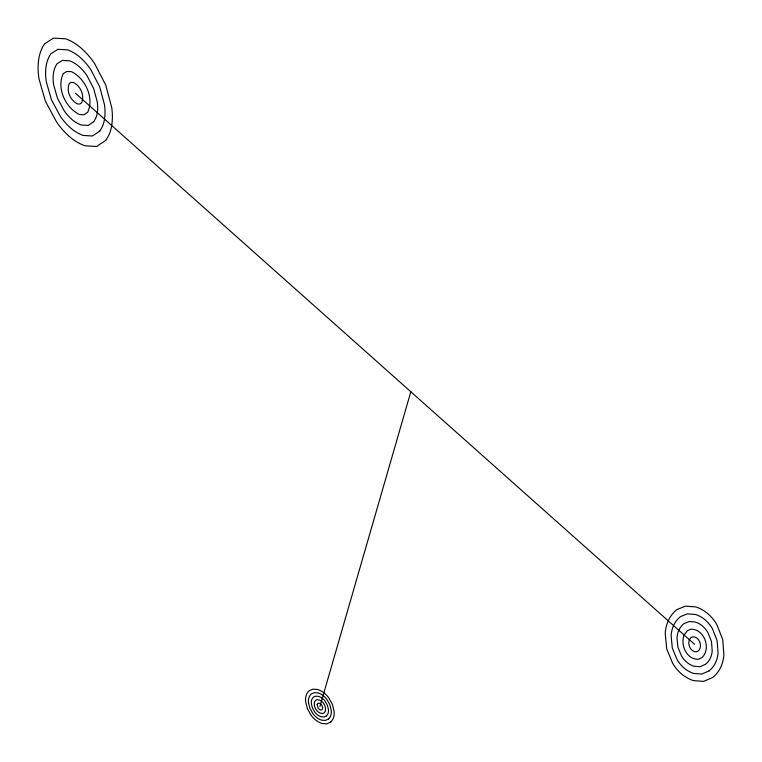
<?xml version="1.0" encoding="UTF-8"?>
<svg xmlns="http://www.w3.org/2000/svg" width="762" height="762" viewBox="0 0 762 762"><rect width="100%" height="100%" fill="white"/><g stroke="black" fill="none" stroke-linecap="round" stroke-linejoin="round"><path stroke-width="1.14" d="M319.897 706.622L410.832 391.744M75.467 93.259L694.63 644.338M314.382 702.297C313.449 707.317 317.259 713.499 322.65 713.556L324.221 712.813L325.393 710.946C326.355 705.917 322.526 699.707 317.116 699.659L315.611 700.288L314.382 702.297M317.144 704.459L318.145 708.403L320.316 710.013L322.059 709.727L322.755 707.641L321.64 704.85L319.478 703.231L317.754 703.459L317.144 704.459M684.124 634.975C680.199 644.852 686.533 659.549 698.23 659.292L701.888 657.692C711.489 648.824 704.383 628.841 690.991 629.193L687.495 630.584L684.124 634.975M689.381 639.661C687.41 644.604 690.582 651.967 696.439 651.834L698.268 651.034C703.05 646.595 699.506 636.613 692.82 636.784L691.067 637.48L689.381 639.661M63.246 73.638C56.369 88.249 65.389 107.499 79.296 114.49L84.039 114.767L87.678 112.271C94.45 97.746 85.344 78.657 71.58 71.704L66.77 71.438L63.246 73.638M69.371 83.477C65.913 90.783 70.437 100.413 77.391 103.908L79.762 104.051L81.591 102.794C84.953 95.526 80.41 85.992 73.523 82.525L71.133 82.382L69.371 83.477M93.736 121.691L88.278 125.416L81.191 124.997A26.127 22.803 42.2 0 1 71.857 119.424A41.081 36.005 42.8 0 1 64.132 110.652L57.417 98.108L53.616 84.658A41.272 36.147 43.5 0 1 53.397 73.609A28.051 24.47 43.8 0 1 57.083 63.732L62.379 60.417L69.609 60.817A26.403 22.908 43.6 0 1 79.134 66.589A41.186 35.604 43 0 1 86.954 75.619L93.612 88.373L97.241 101.822A41.005 35.462 42.4 0 1 97.298 112.69A26.108 22.669 42 0 1 93.736 121.691M99.746 131.054L92.488 135.979L83.068 135.426A34.776 30.385 41.9 0 1 70.675 128.045A54.759 48.101 42.7 0 1 60.389 116.395L51.425 99.717L46.32 81.791A55.083 48.358 43.7 0 1 45.977 67.018A37.471 32.718 44.1 0 1 50.883 53.778L57.95 49.311L67.637 49.844A35.271 30.566 43.9 0 1 80.372 57.579A54.95 47.387 43.1 0 1 90.821 69.685L99.679 86.744L104.48 104.67A54.616 47.13 42.3 0 1 104.518 119.12A34.738 30.147 41.8 0 1 99.746 131.054M105.737 140.37L96.669 146.475L84.944 145.78A43.396 37.957 41.7 0 1 69.494 136.598A68.418 60.246 42.7 0 1 56.664 122.12L45.453 101.327L39.014 78.915A68.942 60.655 43.9 0 1 38.548 60.398A46.939 41.015 44.4 0 1 44.644 43.748L53.492 38.129L65.637 38.795A44.167 38.233 44.1 0 1 81.62 48.52A68.723 59.131 43.1 0 1 94.698 63.732L105.766 85.106L111.719 107.518A68.209 58.731 42.2 0 1 111.719 125.52A43.339 37.586 41.5 0 1 105.737 140.37M326.384 715.899L324.031 717.004L321.145 716.766A10.049 7.649 10.9 0 1 317.516 714.851A15.764 12.021 10.8 0 1 314.668 711.946L312.382 707.879L311.315 703.593A15.773 12.049 10.9 0 1 311.62 700.126A10.697 8.172 11.1 0 1 313.468 697.106L315.725 696.163L318.63 696.401A10.068 7.677 11.3 0 1 322.288 698.344A15.745 11.992 11.4 0 1 325.145 701.278L327.422 705.374L328.46 709.66A15.726 11.963 11.3 0 1 328.136 713.099A10.039 7.639 11.1 0 1 326.384 715.899M328.536 718.976L325.403 720.442L321.554 720.119A13.392 10.192 10.9 0 1 316.735 717.575A21.012 16.031 10.7 0 1 312.934 713.708L309.877 708.289L308.448 702.574A21.05 16.078 10.8 0 1 308.858 697.954A14.278 10.906 11 0 1 311.315 693.925L314.325 692.658L318.211 692.972A13.43 10.249 11.3 0 1 323.088 695.563A20.984 15.983 11.5 0 1 326.908 699.487L329.936 704.955L331.318 710.67A20.955 15.926 11.4 0 1 330.87 715.242A13.373 10.163 11.1 0 1 328.536 718.976M330.679 722.043L326.765 723.871L321.974 723.471A16.735 12.735 10.8 0 1 315.944 720.29A26.279 20.041 10.6 0 1 311.201 715.47L307.381 708.708L305.591 701.564A26.327 20.126 10.7 0 1 306.086 695.782A17.85 13.649 11 0 1 309.153 690.724L312.925 689.134L317.783 689.534A16.793 12.811 11.4 0 1 323.888 692.782A26.232 19.964 11.6 0 1 328.67 697.697L332.461 704.536L334.166 711.679A26.184 19.888 11.5 0 1 333.604 717.394A16.707 12.697 11.1 0 1 330.679 722.043M705.498 664.321L700.011 666.712L693.849 666.217A21.584 16.745 -3.2 0 1 686.657 662.13A33.947 26.384 -3.6 0 1 681.466 655.892L677.875 647.119L677.008 637.823A34.023 26.518 -3.7 0 1 678.837 630.279A23.05 18.002 -3.4 0 1 683.895 623.659L689.153 621.554L695.43 622.04A21.641 16.916 -2.8 0 1 702.735 626.25A33.747 26.346 -2.4 0 1 707.946 632.641L711.47 641.537L712.213 650.824A33.671 26.213 -2.4 0 1 710.279 658.263A21.517 16.707 -2.7 0 1 705.498 664.321M709.079 670.912L701.783 674.084L693.591 673.427A28.765 22.298 -3.3 0 1 684.028 667.998A45.31 35.185 -3.8 0 1 677.113 659.721L672.303 648.043L671.122 635.651A45.453 35.423 -3.9 0 1 673.541 625.564A30.785 24.07 -3.5 0 1 680.285 616.696L687.305 613.867L695.696 614.515A28.87 22.593 -2.8 0 1 705.469 620.154A44.958 35.119 -2.2 0 1 712.422 628.707L717.099 640.594L718.061 652.986A44.825 34.89 -2.1 0 1 715.461 662.873A28.642 22.222 -2.6 0 1 709.079 670.912M712.651 677.485L703.545 681.409L693.334 680.59A35.938 27.823 -3.3 0 1 681.409 673.837A56.693 43.996 -4 0 1 672.77 663.531L666.74 648.967L665.226 633.47A56.912 44.367 -4.1 0 1 668.226 620.839A38.538 30.156 -3.6 0 1 676.646 609.695L685.448 606.133L695.973 606.943A36.1 28.289 -2.7 0 1 708.212 614.029A56.15 43.891 -2 0 1 716.918 624.764L722.738 639.661L723.9 655.149A55.931 43.529 -1.9 0 1 720.623 667.474A35.747 27.708 -2.5 0 1 712.651 677.485"/></g></svg>
